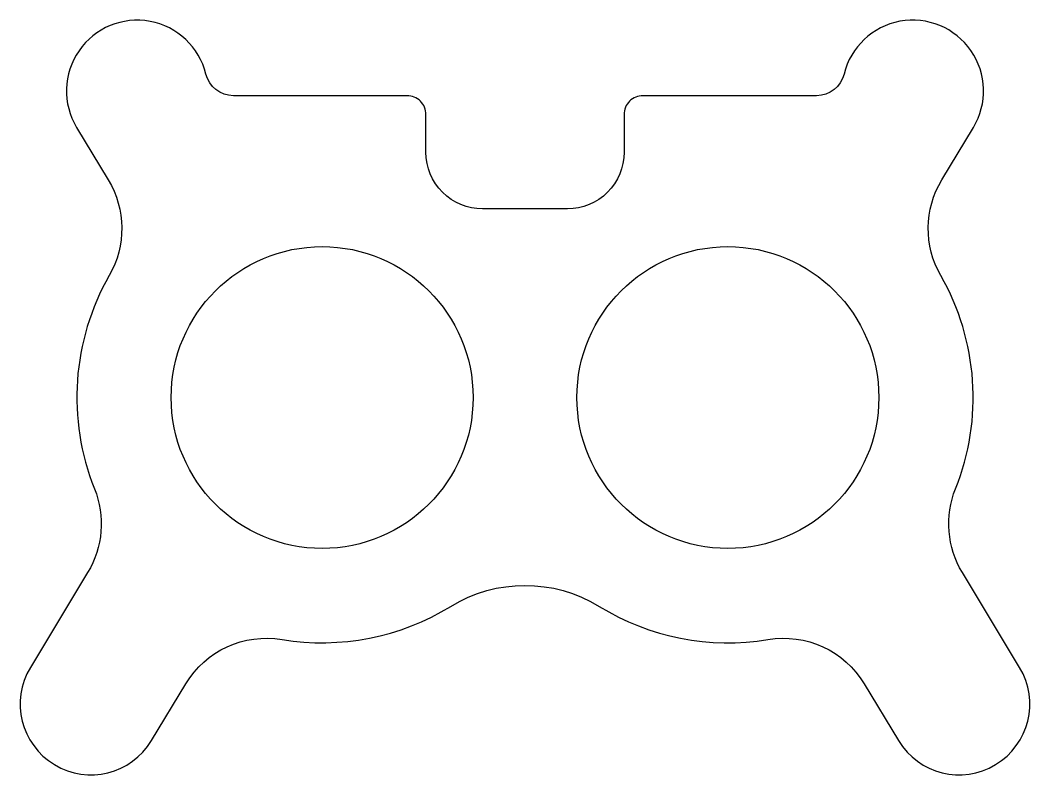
# Model space of a CAD drawing. Extents: x 91 to 198, y 166 to 246.
import ezdxf

# ---------------------------------------------------------------- set-up
doc = ezdxf.new("R2010")
doc.units = 0
doc.layers.add('ANA', color=220, linetype='CONTINUOUS')

msp = doc.modelspace()

# ---------------------------------------------------------------- linework, layer by layer
at = {"layer": 'ANA', "color": 220, "linetype": 'CONTINUOUS'}
msp.add_lwpolyline([(92.03, 176.91, 1), (104.87, 169.16), (108.5, 175.18, -0.307238), (118.7, 179.88, 0.180978), (136.58, 183.39, -0.283228), (152.31, 183.39, 0.180978), (170.2, 179.88, -0.307238), (180.4, 175.18), (184.03, 169.16, 1), (196.87, 176.91), (190.8, 186.97, -0.235166), (190.08, 195.86, 0.22933), (188.51, 218.46, -0.272213), (188.62, 228.6), (191.97, 234.16, 1.163797), (178.26, 239.82, -0.34543), (175.35, 237.53), (156.95, 237.53, 0.414214), (154.95, 235.53), (154.95, 231.53, -0.414214), (148.95, 225.53), (144.45, 225.53), (139.95, 225.53, -0.414214), (133.95, 231.53), (133.95, 235.53, 0.414214), (131.95, 237.53), (113.55, 237.53, -0.34543), (110.63, 239.82, 1.163797), (96.93, 234.16), (100.28, 228.6, -0.272213), (100.39, 218.46, 0.22933), (98.82, 195.86, -0.235166), (98.1, 186.97)], format="xyb", close=True, dxfattribs=at)
at = {"layer": 'ANA'}
for centre in [(122.95, 205.53), (165.95, 205.53)]:
    msp.add_circle(centre, 16, dxfattribs=at)

doc.saveas('drawing.dxf')
